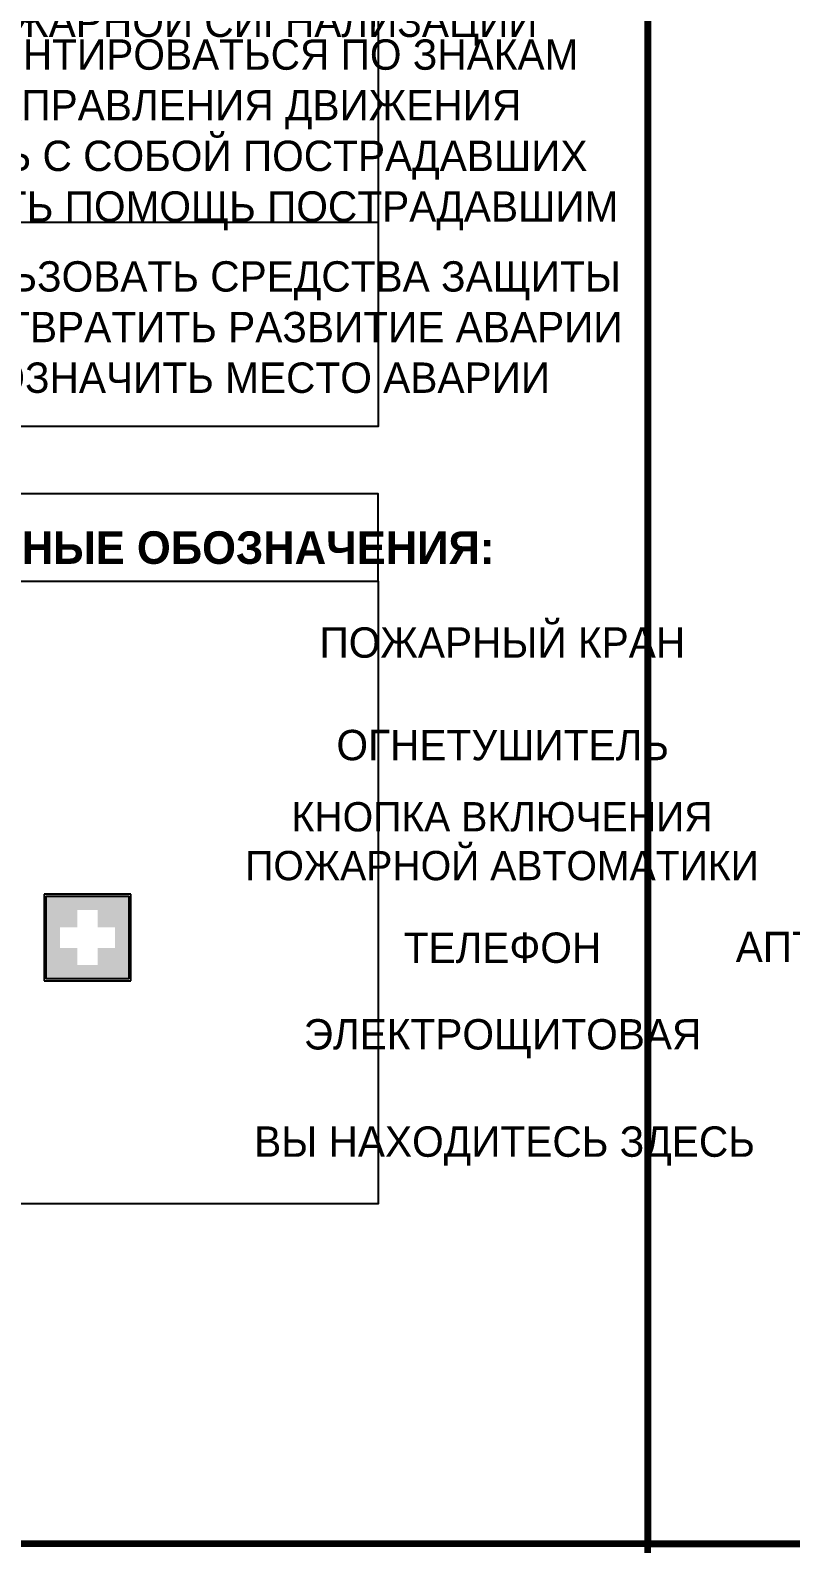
# Model space of a CAD drawing. Header units: millimetres. Extents: x 13810 to 67229, y 12374 to 21950.
# Drawn here: x 24230.6 to 24300.7, y 20267 to 20406.5 of the extents above; entities that cross this region are included whole.
import ezdxf

# ---------------------------------------------------------------- set-up
doc = ezdxf.new("R2010")
doc.units = ezdxf.units.MM
doc.styles.add('обычный', font='arial.ttf')

# ---------------------------------------------------------------- blocks, each defined once
blk = doc.blocks.new('A$C18900ED3')
h = blk.add_hatch(color=126)
h.paths.add_polyline_path([(-0.18, -0.18), (-7.02, -0.18), (-7.02, -7.02), (-0.18, -7.02)])
h.paths.add_polyline_path([(-5.89, -4.46), (-5.89, -2.77), (-4.46, -2.77), (-4.46, -1.31), (-2.77, -1.31), (-2.77, -2.77), (-1.33, -2.77), (-1.33, -4.46), (-2.77, -4.46), (-2.77, -5.89), (-4.46, -5.89), (-4.46, -4.46)], flags=16)
at = {"color": 126}
for p, q in [((-7.2, 0), (-7.2, -7.2)), ((0, 0), (-7.2, 0)), ((0, -7.2), (0, 0)), ((-7.02, -7.02), (-7.02, -0.18)), ((-7.02, -0.18), (-0.18, -0.18)), ((-0.18, -0.18), (-0.18, -7.02)), ((-7.2, -7.2), (0, -7.2)), ((-0.18, -7.02), (-7.02, -7.02))]:
    blk.add_line(p, q, dxfattribs=at)

msp = doc.modelspace()

# ---------------------------------------------------------------- linework, layer by layer
at = {"color": 2, "lineweight": 100}
for points in [[(23687.54, 20661.98), (24287.54, 20661.98), (24287.54, 20266.98), (23687.54, 20266.98)], [(24287.54, 20661.98), (24887.54, 20661.98), (24887.54, 20266.98), (24287.54, 20266.98)], [(24287.54, 20266.98), (24887.54, 20266.98), (24887.54, 19871.98), (24287.54, 19871.98)]]:
    msp.add_lwpolyline(points, close=True, dxfattribs=at)
for points in [[(24118.93, 20427.36), (24262.7, 20427.36), (24262.7, 20369.96), (24118.93, 20369.96)], [(24118.93, 20355.72), (24262.7, 20355.72), (24262.7, 20363.77), (24118.93, 20363.77)], [(24118.93, 20355.72), (24262.7, 20355.72), (24262.7, 20298.32), (24118.93, 20298.32)]]:
    msp.add_lwpolyline(points, close=True)
msp.add_lwpolyline([(24177.35, 20388.79), (24118.93, 20388.79), (24262.7, 20388.79)])

# ---------------------------------------------------------------- block references
at = {"xscale": 1.111111111007631, "yscale": 1.111111111007631, "zscale": 1.111111111007631}
msp.add_blockref('A$C18900ED3', (24239.92, 20326.86), dxfattribs=at)

# ---------------------------------------------------------------- texts
at = {"lineweight": 0, "attachment_point": 5, "style": 'обычный'}
for s, insert, char_height, width in [('\\pi-8.4,l8.4,t8.4;{\\fProxima Nova Rg|b0|i0|c204|p2;АДРЕС ОБЪЕКТА\\PМЕСТО ВОЗНИКНОВЕНИЯ АВАРИИ\\PСВОЮ ФАМИЛИЮ\\PПРИВЕСТИ В ДЕЙСТВИЕ СИСТЕМУ \\PПОЖАРНОЙ СИГНАЛИЗАЦИИ}', (24250.32, 20416.2), 2.8, 126.6484), ('\\pi-8.4,l8.4,t8.4;{\\fProxima Nova Rg|b0|i0|c204|p2;ОРИЕНТИРОВАТЬСЯ ПО ЗНАКАМ \\PНАПРАВЛЕНИЯ ДВИЖЕНИЯ\\PВЗЯТЬ С СОБОЙ ПОСТРАДАВШИХ\\PОКАЗАТЬ ПОМОЩЬ ПОСТРАДАВШИМ}', (24250.25, 20396.84), 2.8, 126.6484), ('\\pi-8.4,l8.4,t8.4;{\\fProxima Nova Rg|b0|i0|c204|p2;ИСПОЛЬЗОВАТЬ СРЕДСТВА ЗАЩИТЫ \\PПРЕДОТВРАТИТЬ РАЗВИТИЕ АВАРИИ\\PОБОЗНАЧИТЬ МЕСТО АВАРИИ}', (24250.2, 20379.11), 2.8, 126.6484), ('{\\fProxima Nova Rg|b1|i0|c204|p2;УСЛОВНЫЕ ОБОЗНАЧЕНИЯ:\\H1.1997x; }', (24244.51, 20358.78), 3, 175.1736), ('\\pi-8.4,l8.4,t8.4;{\\fProxima Nova Rg|b0|i0|c204|p2;ПОЖАРНЫЙ КРАН\\H1.6404x; }', (24274.13, 20350.03), 2.8, 126.6484), ('\\pi-8.4,l8.4,t8.4;{\\fProxima Nova Rg|b0|i0|c204|p2;ОГНЕТУШИТЕЛЬ\\H1.1997x; }', (24274.16, 20340.58), 2.8, 126.6484), ('\\pi-8.1,l8.1,t8.1;{\\fProxima Nova Rg|b0|i0|c204|p2;КНОПКА ВКЛЮЧЕНИЯ\\PПОЖАРНОЙ АВТОМАТИКИ}', (24274.1, 20331.72), 2.7, 126.6484), ('\\pi-8.4,l8.4,t8.4;{\\fProxima Nova Rg|b0|i0|c204|p2;ТЕЛЕФОН\\H1.1997x; }', (24274.14, 20321.9), 2.8, 126.6484), ('\\pi-8.4,l8.4,t8.4;{\\fProxima Nova Rg|b0|i0|c204|p2;АПТЕЧКА\\H1.1667x; }', (24304.2, 20321.99), 2.8, 126.6484), ('\\pi-8.4,l8.4,t8.4;{\\fProxima Nova Rg|b0|i0|c204|p2;ЭЛЕКТРОЩИТОВАЯ\\H1.1997x; }', (24274.15, 20313.53), 2.8, 126.6484), ('\\pi-8.4,l8.4,t8.4;{\\fProxima Nova Rg|b0|i0|c204|p2;ВЫ НАХОДИТЕСЬ ЗДЕСЬ\\H1.1997x; }', (24274.33, 20303.64), 2.8, 126.6484)]:
    msp.add_mtext(s, dxfattribs=dict(at, insert=insert, char_height=char_height, width=width))

doc.saveas('drawing.dxf')
